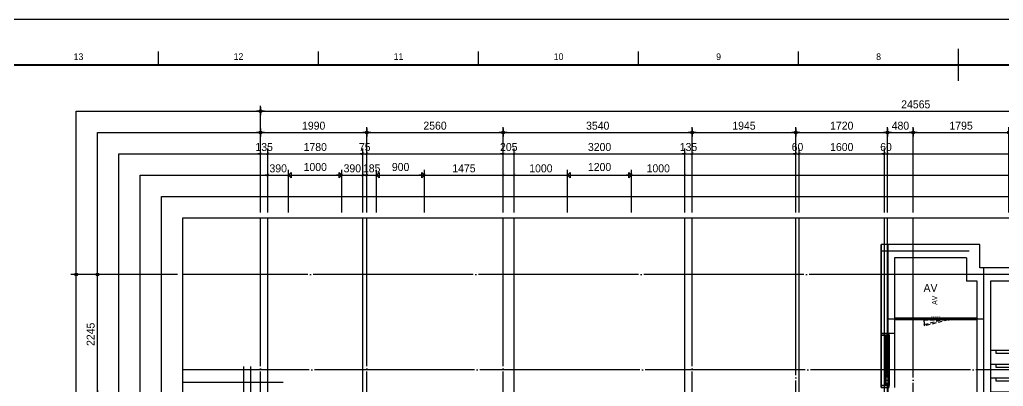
# Model space of a CAD drawing. Header units: millimetres. Extents: x -24416 to 92204, y -190080 to 23760.
# Drawn here: x 3448 to 21888, y -78156 to -71280 of the extents above; entities that cross this region are included whole.
import ezdxf
from ezdxf.enums import TextEntityAlignment as Align
from ezdxf.xclip import XClip

# ---------------------------------------------------------------- set-up
doc = ezdxf.new("R2010")
doc.units = ezdxf.units.MM
doc.header["$LTSCALE"] = 50
doc.header["$XCLIPFRAME"] = 0
for name, pattern in [('AUDIT_D_220706163347-0', [0]), ('CEN', [62, 60, -1, 0, -1]), ('xr-101_102동-2F$0$HID', [2.3, 1.5, -0.8])]:
    doc.linetypes.add(name, pattern=pattern)
doc.layers.get('defpoints').update_dxf_attribs({"color": 139})
for name, color, linetype in [('A-STEEL', 4, 'Continuous'), ('AA-BORD-FORM', 7, 'Continuous'), ('AA-BORD-TEXT', 3, 'Continuous'), ('AA-XXXX-DIMS', 7, 'Continuous'), ('AA-XXXX-TEXT#LEV', 3, 'Continuous'), ('ARDM', 7, 'Continuous'), ('CEN_CON', 1, 'CEN'), ('CONC', 2, 'Continuous'), ('DIM', 7, 'AUDIT_D_220706163347-0'), ('ELE3_CON', 7, 'Continuous'), ('ROM', 7, 'AUDIT_D_220706163347-0'), ('STAIR', 4, 'Continuous'), ('WIN', 4, 'Continuous'), ('xr-101_102동-2F$0$AA-DWXM-DOOR(PS점검구)', 4, 'xr-101_102동-2F$0$HID'), ('논슬립', 251, 'Continuous'), ('실명박스', 7, 'AUDIT_D_220706163347-0')]:
    doc.layers.add(name, color=color, linetype=linetype)
for name, color, linetype, plot in [('AA-XXXX-MC', 153, 'AUDIT_D_220706163347-0', False), ('Def-PrintX', 147, 'Continuous', False), ('MC', 135, 'Continuous', False), ('xr-101_102동-2F$0$DEFPOINT', 231, 'Continuous', False)]:
    doc.layers.add(name, color=color, linetype=linetype, plot=plot)
doc.styles.add('HAUD01', font='Dotum.ttf')
doc.styles.add('HAUD02', font='Dotum.ttf', dxfattribs={"width": 0.8})
doc.styles.get("Standard").update_dxf_attribs({"font": 'txt', "bigfont": 'whgtxt.shx'})
doc.styles.add('xr-101_102동-2F$0$HAUD01', font='Dotum.ttf')
doc.styles.add('맑은고딕', font='malgun.ttf', dxfattribs={"width": 0.9})
doc.dimstyles.new('DIM-50', dxfattribs={"dimscale": 50, "dimtxt": 3, "dimasz": 1, "dimexe": 2, "dimexo": 2, "dimgap": 1, "dimtad": 1, "dimdec": 0, "dimzin": 0, "dimdsep": 46, "dimtxsty": '맑은고딕', "dimblk1": 'DIMDOT', "dimblk2": 'DIMDOT', "dimsah": 1, "dimcen": 0.09, "dimdle": 2, "dimclrd": 7, "dimclre": 7, "dimclrt": 3, "dimadec": 0, "dimazin": 0, "dimtfac": 1, "dimtdec": 0, "dimtix": 1, "dimtmove": 2, "dimatfit": 3, "dimldrblk": 'DIMDOT', "dimfxl": 1, "dimtolj": 1, "dimtzin": 0, "dimarcsym": 0})
doc.dimstyles.new('MCDIM-50', dxfattribs={"dimscale": 50, "dimtxt": 3, "dimasz": 1, "dimexe": 2, "dimexo": 2, "dimgap": 1, "dimtad": 1, "dimdec": 0, "dimzin": 0, "dimdsep": 46, "dimtxsty": '맑은고딕', "dimblk1": 'ARCHTICK', "dimblk2": 'ARCHTICK', "dimsah": 1, "dimcen": 0.09, "dimdle": 2, "dimclrd": 7, "dimclre": 7, "dimclrt": 3, "dimadec": 0, "dimazin": 0, "dimtfac": 1, "dimtdec": 0, "dimtix": 1, "dimtmove": 2, "dimatfit": 3, "dimldrblk": 'ARCHTICK', "dimfxl": 1, "dimtolj": 1, "dimtzin": 0, "dimarcsym": 0})
doc.dimstyles.new('외부100-win', dxfattribs={"dimscale": 50, "dimtxt": 3, "dimasz": 1, "dimexe": 2, "dimexo": 2.5, "dimgap": 1.5, "dimtad": 1, "dimdec": 0, "dimzin": 0, "dimdsep": 46, "dimtxsty": '맑은고딕', "dimblk": 'DO2-2', "dimblk1": 'DO2-2', "dimblk2": 'DIMDOT', "dimcen": 0.09, "dimdle": 2, "dimclrd": 7, "dimclre": 7, "dimclrt": 3, "dimadec": 0, "dimazin": 0, "dimtfac": 1, "dimtdec": 0, "dimtix": 1, "dimtmove": 2, "dimatfit": 3, "dimldrblk": 'DO2-2', "dimfxl": 1, "dimtolj": 1, "dimtzin": 0, "dimarcsym": 0})

# ---------------------------------------------------------------- blocks, each defined once
blk = doc.blocks.new('XR-FORM 청주월명')
at = {"layer": 'AA-BORD-FORM', "color": 2}
for p, q in [((421, 571), (421, 583)), ((121, 577), (121, 582)), ((181, 577), (181, 582)), ((241, 577), (241, 582)), ((301, 577), (301, 582)), ((361, 577), (361, 582))]:
    blk.add_line(p, q, dxfattribs=at)
at = {"layer": 'AA-BORD-FORM', "color": 1}
blk.add_lwpolyline([(0, 0), (841, 0), (841, 594), (0, 594)], close=True, dxfattribs=at)
at = {"layer": 'AA-BORD-FORM', "color": 2, "const_width": 0.682}
blk.add_lwpolyline([(21, 17), (21, 577), (821, 577), (821, 17)], close=True, dxfattribs=at)
at = {"layer": 'AA-BORD-TEXT', "color": 7, "style": 'HAUD01'}
for s, p in [('13', (91, 580.1)), ('12', (151, 580.17)), ('11', (211, 580.17)), ('10', (271, 580.1)), ('9', (331, 580.1)), ('8', (391, 580.1))]:
    blk.add_text(s, height=2.5, dxfattribs=at).set_placement(p, align=Align.MIDDLE_CENTER)
blk = doc.blocks.new('AW 1000')
at = {"layer": 'defpoints'}
for p, q in [((-10, 150), (-10, 0)), ((1010, 150), (1010, 0))]:
    blk.add_line(p, q, dxfattribs=at)
at = {"layer": 'WIN', "color": 8}
for p, q in [((30, 150), (970, 150)), ((30, 0), (970, 0))]:
    blk.add_line(p, q, dxfattribs=at)
at = {"layer": 'WIN'}
for p, q in [((30, 87), (970, 87)), ((30, 63), (970, 63))]:
    blk.add_line(p, q, dxfattribs=at)
for points in [[(30, 0), (0, 0), (0, 150), (30, 150)], [(1000, 0), (970, 0), (970, 150), (1000, 150)]]:
    blk.add_lwpolyline(points, close=True, dxfattribs=at)
at = {"layer": 'Def-PrintX'}
blk.add_text('AW 1000', height=30, dxfattribs=at).set_placement((128, 28), align=Align.MIDDLE)
blk = doc.blocks.new('STA-1')
at = {"layer": 'STAIR'}
for p, q in [((-3120, -1210), (-3120, 0)), ((-2860, -1210), (-2860, 0)), ((-2600, -1210), (-2600, 0)), ((-2340, -1210), (-2340, 0)), ((-2080, -1210), (-2080, 0)), ((-1820, -1210), (-1820, 0)), ((-1560, -1210), (-1560, 0)), ((-1300, -1210), (-1300, 0)), ((-3120, -605), (-600, -605)), ((-600, -1995), (-600, -605)), ((-3120, -1275), (-3120, -1260)), ((-3120, -1275), (-3120, -1260)), ((-2860, -1275), (-2860, -1260)), ((-2600, -1275), (-2600, -1260)), ((-2340, -1275), (-2340, -1260)), ((-2080, -1275), (-2080, -1260)), ((-1820, -1275), (-1820, -1260)), ((-1560, -1275), (-1560, -1260)), ((-1300, -1275), (-1300, -1260)), ((-3120, -1340), (-3120, -1325)), ((-3120, -1340), (-3120, -1325)), ((-3120, -2600), (-3120, -1390)), ((-2860, -1340), (-2860, -1325)), ((-2860, -2600), (-2860, -1390)), ((-2600, -1340), (-2600, -1325)), ((-2600, -2600), (-2600, -1390)), ((-2340, -1340), (-2340, -1325)), ((-2340, -2600), (-2340, -1390)), ((-2080, -1340), (-2080, -1325)), ((-2080, -2600), (-2080, -1390)), ((-1820, -1340), (-1820, -1325)), ((-1820, -2600), (-1820, -1390)), ((-1560, -1340), (-1560, -1325)), ((-1560, -2600), (-1560, -1390)), ((-1300, -1340), (-1300, -1325)), ((-1300, -2600), (-1300, -1390)), ((-3120, -1995), (-2080, -1995)), ((-1820, -1995), (-600, -1995))]:
    blk.add_line(p, q, dxfattribs=at)
for points in [[(-1200, -1390), (-1200, -1210), (-3220, -1210), (-3220, -1390)], [(-1250, -1340), (-1250, -1260), (-3170, -1260), (-3170, -1340)], [(-1300, -1325), (-1300, -1275), (-3120, -1275), (-3120, -1325)], [(-2080, -1995), (-2148, -1910), (-2148, -1942), (-2087, -1995), (-2148, -2048), (-2148, -2080)], [(-1820, -1995), (-1752, -1910), (-1752, -1942), (-1813, -1995), (-1752, -2048), (-1752, -2080)]]:
    blk.add_lwpolyline(points, close=True, dxfattribs=at)
blk.add_lwpolyline([(-2157, -2768), (-1956, -2019), (-2000, -2008), (-1900, -1982), (-1944, -1971), (-1743, -1222)], dxfattribs=at)
for centre in [(-3120, -605), (-3120, -1995)]:
    blk.add_circle(centre, 50, dxfattribs=at)
at = {"layer": '논슬립'}
for points in [[(-3120, -100), (-3170, -100), (-3170, -1110), (-3120, -1110)], [(-2860, -100), (-2910, -100), (-2910, -1110), (-2860, -1110)], [(-2600, -100), (-2650, -100), (-2650, -1110), (-2600, -1110)], [(-2340, -100), (-2390, -100), (-2390, -1110), (-2340, -1110)], [(-2080, -100), (-2130, -100), (-2130, -1110), (-2080, -1110)], [(-1820, -100), (-1870, -100), (-1870, -1110), (-1820, -1110)], [(-1560, -100), (-1610, -100), (-1610, -1110), (-1560, -1110)], [(-1300, -100), (-1350, -100), (-1350, -1110), (-1300, -1110)], [(-3120, -2500), (-3070, -2500), (-3070, -1490), (-3120, -1490)], [(-2860, -2500), (-2810, -2500), (-2810, -1490), (-2860, -1490)], [(-2600, -2500), (-2550, -2500), (-2550, -1490), (-2600, -1490)], [(-2340, -2500), (-2290, -2500), (-2290, -1490), (-2340, -1490)], [(-2080, -2500), (-2030, -2500), (-2030, -1490), (-2080, -1490)], [(-1820, -2500), (-1770, -2500), (-1770, -1490), (-1820, -1490)], [(-1560, -2500), (-1510, -2500), (-1510, -1490), (-1560, -1490)], [(-1300, -2500), (-1250, -2500), (-1250, -1490), (-1300, -1490)]]:
    blk.add_lwpolyline(points, dxfattribs=at)
blk = doc.blocks.new('A$C38A1636F')
at = {"layer": 'xr-101_102동-2F$0$AA-DWXM-DOOR(PS점검구)'}
for p, q in [((225, 0), (-225, 0)), ((-225, -30), (225, -30))]:
    blk.add_line(p, q, dxfattribs=at)
for points in [[(-250, 0), (-225, 0), (-225, -30), (-250, -30)], [(250, 0), (225, 0), (225, -30), (250, -30)], [(-210, -146), (-217, -117), (217, -1), (225, -30)]]:
    blk.add_lwpolyline(points, close=True, dxfattribs=at)
blk.add_arc((385, -21), 610, 180.8182, 189.0705, dxfattribs=at)
at = {"layer": 'xr-101_102동-2F$0$DEFPOINT', "style": 'xr-101_102동-2F$0$HAUD01'}
blk.add_text('500x1000', height=30, rotation=180, dxfattribs=at).set_placement((-3, 19), align=Align.MIDDLE_CENTER)
blk = doc.blocks.new('CO-102-28F', base_point=(243441, -43595))
at = {"layer": 'A-STEEL'}
for p, q in [((276761, -39280), (275211, -39280)), ((276761, -39310), (275211, -39310))]:
    blk.add_line(p, q, dxfattribs=at)
at = {"layer": 'CEN_CON'}
for p, q in [((275086, -37895), (275086, -40830)), ((276611, -38020), (274961, -38020)), ((276886, -43775), (276886, -38335)), ((279611, -38460), (276611, -38460)), ((276886, -39295), (275086, -39295))]:
    blk.add_line(p, q, dxfattribs=at)
at = {"layer": 'CONC', "color": 2}
for p, q in [((274961, -37895), (274961, -39560)), ((275211, -38145), (275211, -39560)), ((274961, -39560), (275211, -39560))]:
    blk.add_line(p, q, dxfattribs=at)
at = {"layer": 'CONC', "linetype": 'ByBlock'}
for p, q in [((276611, -37895), (274961, -37895)), ((276811, -37895), (276611, -37895)), ((276811, -38335), (276811, -37895)), ((276561, -38145), (275211, -38145)), ((276561, -38145), (276561, -38585)), ((279611, -38335), (276811, -38335)), ((276761, -38585), (276561, -38585)), ((279611, -38585), (277011, -38585))]:
    blk.add_line(p, q, dxfattribs=at)
at = {"layer": 'CONC'}
for p, q in [((276761, -42405), (276761, -38585)), ((277011, -38585), (277011, -42405))]:
    blk.add_line(p, q, dxfattribs=at)
at = {"layer": 'defpoints'}
for p in [(276811, -37895), (274961, -40580)]:
    blk.add_line(p, (274961, -37895), dxfattribs=at)
at = {"layer": 'ELE3_CON'}
blk.add_line((275211, -39560), (275211, -40580), dxfattribs=at)
at = {"rotation": 90}
blk.add_blockref('STA-1', (277011, -38585), dxfattribs=at)
at = {"layer": 'AA-XXXX-TEXT#LEV'}
blk.add_blockref('A$C38A1636F', (275986, -39280), dxfattribs=at)
at = {"layer": 'WIN', "xscale": -1.000000000000001, "rotation": 90}
blk.add_blockref('AW 1000', (275111, -39570), dxfattribs=at)
at = {"layer": 'Def-PrintX', "style": 'HAUD02', "width": 0.8}
blk.add_text('AV', height=100, rotation=90, dxfattribs=at).set_placement((275961, -38943), align=Align.MIDDLE_CENTER)
blk = doc.blocks.new('U-121A(기본)', base_point=(-97043, -98978))
at = {"layer": 'CEN_CON'}
for p, q in [((-97043, -99278), (-97043, -88643)), ((-96438, -88943), (-106353, -88943))]:
    blk.add_line(p, q, dxfattribs=at)
at = {"layer": 'MC'}
blk.add_line((-97178, -99278), (-97178, -88643), dxfattribs=at)
blk = doc.blocks.new('A$C415C5DAF')
at = {"layer": 'AA-XXXX-MC'}
for p, q in [((-4387, -99256), (-4387, -93371)), ((-2607, -99256), (-2607, -93371)), ((233, -99256), (233, -93371)), ((3433, -99256), (3433, -93371)), ((5573, -102526), (5573, -93371)), ((7173, -102566), (7173, -93371))]:
    blk.add_line(p, q, dxfattribs=at)
at = {"layer": 'CEN_CON'}
for p, q in [((-4522, -99256), (-4522, -93371)), ((-2532, -99256), (-2532, -93371)), ((28, -99256), (28, -93371)), ((3568, -99256), (3568, -93371)), ((5513, -102526), (5513, -93371)), ((7233, -102566), (7233, -93371)), ((7713, -102566), (7713, -93371)), ((8763, -94436), (-5981, -94436)), ((11888, -96221), (-5981, -96221))]:
    blk.add_line(p, q, dxfattribs=at)
at = {"layer": 'ROM', "color": 3, "style": 'HAUD01'}
blk.add_text('AV', height=150, dxfattribs=at).set_placement((8038, -94688), align=Align.MIDDLE)
blk = doc.blocks.new('DO2-2')
at = {"layer": 'ARDM'}
blk.add_line((0, 0), (-2, 0), dxfattribs=at)
blk.add_lwpolyline([(-1, -1), (-1, 1), (0, 0)], close=True, dxfattribs=at)
blk = doc.blocks.new('*D257')
at = {"layer": 'defpoints', "color": 0, "linetype": 'ByBlock', "transparency": 16777216}
for p in [(12576, -97954), (11576, -98754), (12576, -98754)]:
    blk.add_point(p, dxfattribs=at)
at = {"layer": 'DIM', "color": 7, "linetype": 'ByBlock', "lineweight": -2, "transparency": 16777216}
for p, q in [((11576, -98629), (11576, -97854)), ((12576, -98629), (12576, -97854)), ((11626, -97954), (12526, -97954))]:
    blk.add_line(p, q, dxfattribs=at)
at = {"layer": 'DIM', "color": 7, "linetype": 'ByBlock', "lineweight": -2, "transparency": 16777216, "xscale": 50, "yscale": 50, "zscale": 50, "rotation": 180}
blk.add_blockref('DO2-2', (11576, -97954), dxfattribs=at)
at = {"layer": 'DIM', "color": 7, "linetype": 'ByBlock', "lineweight": -2, "transparency": 16777216, "xscale": 50, "yscale": 50, "zscale": 50}
blk.add_blockref('DO2-2', (12576, -97954), dxfattribs=at)
at = {"layer": 'DIM', "color": 3, "linetype": 'ByBlock', "transparency": 16777216, "insert": (12076, -97804), "char_height": 150, "attachment_point": 5, "style": 'HAUD01'}
blk.add_mtext('\\A1;1000', dxfattribs=at)
blk = doc.blocks.new('DIMDOT')
at = {"layer": 'AA-XXXX-DIMS'}
for p, q in [((-1.5, 0), (1.5, 0)), ((0, -1.5), (0, 1.5))]:
    blk.add_line(p, q, dxfattribs=at)
for radius in [0.5, 0.25]:
    blk.add_circle((0, 0), radius, dxfattribs=at)
blk = doc.blocks.new('_ArchTick')
at = {"color": 0, "linetype": 'ByBlock', "const_width": 0.15}
blk.add_lwpolyline([(-0.5, -0.5), (0.5, 0.5)], dxfattribs=at)
blk = doc.blocks.new('*D258')
at = {"layer": 'defpoints', "color": 0, "linetype": 'ByBlock', "transparency": 16777216}
for p in [(12966, -97954), (12576, -98754), (12966, -98754)]:
    blk.add_point(p, dxfattribs=at)
at = {"layer": 'DIM', "color": 7, "linetype": 'ByBlock', "lineweight": -2, "transparency": 16777216}
for p, q in [((12576, -98654), (12576, -97854)), ((12966, -98654), (12966, -97854)), ((12576, -97954), (12526, -97954)), ((12576, -97954), (12966, -97954)), ((12966, -97954), (13016, -97954))]:
    blk.add_line(p, q, dxfattribs=at)
at = {"layer": 'DIM', "color": 7, "linetype": 'ByBlock', "lineweight": -2, "transparency": 16777216, "xscale": 50, "yscale": 50, "zscale": 50}
blk.add_blockref('_ArchTick', (12576, -97954), dxfattribs=at)
at = {"layer": 'DIM', "color": 7, "linetype": 'ByBlock', "lineweight": -2, "transparency": 16777216, "xscale": 50, "yscale": 50, "zscale": 50, "rotation": 180}
blk.add_blockref('_ArchTick', (12966, -97954), dxfattribs=at)
at = {"layer": 'DIM', "color": 3, "linetype": 'ByBlock', "transparency": 16777216, "insert": (12771, -97829), "char_height": 150, "attachment_point": 5, "style": 'HAUD01'}
blk.add_mtext('\\A1;390', dxfattribs=at)
blk = doc.blocks.new('*D259')
at = {"layer": 'defpoints', "color": 0, "linetype": 'ByBlock', "transparency": 16777216}
for p in [(13226, -97954), (13041, -98754), (13226, -98754)]:
    blk.add_point(p, dxfattribs=at)
at = {"layer": 'DIM', "color": 7, "linetype": 'ByBlock', "lineweight": -2, "transparency": 16777216}
for p, q in [((13041, -98654), (13041, -97854)), ((13226, -98654), (13226, -97854)), ((13041, -97954), (12991, -97954)), ((13041, -97954), (13226, -97954)), ((13226, -97954), (13276, -97954))]:
    blk.add_line(p, q, dxfattribs=at)
at = {"layer": 'DIM', "color": 7, "linetype": 'ByBlock', "lineweight": -2, "transparency": 16777216, "xscale": 50, "yscale": 50, "zscale": 50}
blk.add_blockref('_ArchTick', (13041, -97954), dxfattribs=at)
at = {"layer": 'DIM', "color": 7, "linetype": 'ByBlock', "lineweight": -2, "transparency": 16777216, "xscale": 50, "yscale": 50, "zscale": 50, "rotation": 180}
blk.add_blockref('_ArchTick', (13226, -97954), dxfattribs=at)
at = {"layer": 'DIM', "color": 3, "linetype": 'ByBlock', "transparency": 16777216, "insert": (13133, -97829), "char_height": 150, "attachment_point": 5, "style": 'HAUD01'}
blk.add_mtext('\\A1;185', dxfattribs=at)
blk = doc.blocks.new('*D260')
at = {"layer": 'defpoints', "color": 0, "linetype": 'ByBlock', "transparency": 16777216}
for p in [(14126, -97954), (13226, -98754), (14126, -98754)]:
    blk.add_point(p, dxfattribs=at)
at = {"layer": 'DIM', "color": 7, "linetype": 'ByBlock', "lineweight": -2, "transparency": 16777216}
for p, q in [((13226, -98629), (13226, -97854)), ((14126, -98629), (14126, -97854)), ((13276, -97954), (14076, -97954))]:
    blk.add_line(p, q, dxfattribs=at)
at = {"layer": 'DIM', "color": 7, "linetype": 'ByBlock', "lineweight": -2, "transparency": 16777216, "xscale": 50, "yscale": 50, "zscale": 50, "rotation": 180}
blk.add_blockref('DO2-2', (13226, -97954), dxfattribs=at)
at = {"layer": 'DIM', "color": 7, "linetype": 'ByBlock', "lineweight": -2, "transparency": 16777216, "xscale": 50, "yscale": 50, "zscale": 50}
blk.add_blockref('DO2-2', (14126, -97954), dxfattribs=at)
at = {"layer": 'DIM', "color": 3, "linetype": 'ByBlock', "transparency": 16777216, "insert": (13676, -97804), "char_height": 150, "attachment_point": 5, "style": 'HAUD01'}
blk.add_mtext('\\A1;900', dxfattribs=at)
blk = doc.blocks.new('*D261')
at = {"layer": 'defpoints', "color": 0, "linetype": 'ByBlock', "transparency": 16777216}
for p in [(15601, -97954), (14126, -98754), (15601, -98754)]:
    blk.add_point(p, dxfattribs=at)
at = {"layer": 'DIM', "color": 7, "linetype": 'ByBlock', "lineweight": -2, "transparency": 16777216}
for p, q in [((14126, -98654), (14126, -97854)), ((15601, -98654), (15601, -97854)), ((14026, -97954), (15701, -97954))]:
    blk.add_line(p, q, dxfattribs=at)
at = {"layer": 'DIM', "color": 7, "linetype": 'ByBlock', "lineweight": -2, "transparency": 16777216, "xscale": 50, "yscale": 50, "zscale": 50, "rotation": 180}
blk.add_blockref('_ArchTick', (14126, -97954), dxfattribs=at)
at = {"layer": 'DIM', "color": 7, "linetype": 'ByBlock', "lineweight": -2, "transparency": 16777216, "xscale": 50, "yscale": 50, "zscale": 50}
blk.add_blockref('_ArchTick', (15601, -97954), dxfattribs=at)
at = {"layer": 'DIM', "color": 3, "linetype": 'ByBlock', "transparency": 16777216, "insert": (14863, -97829), "char_height": 150, "attachment_point": 5, "style": 'HAUD01'}
blk.add_mtext('\\A1;1475', dxfattribs=at)
blk = doc.blocks.new('*D262')
at = {"layer": 'defpoints', "color": 0, "linetype": 'ByBlock', "transparency": 16777216}
for p in [(16806, -97954), (15806, -98754), (16806, -98754)]:
    blk.add_point(p, dxfattribs=at)
at = {"layer": 'DIM', "color": 7, "linetype": 'ByBlock', "lineweight": -2, "transparency": 16777216}
for p, q in [((15806, -98654), (15806, -97854)), ((16806, -98654), (16806, -97854)), ((15706, -97954), (16906, -97954))]:
    blk.add_line(p, q, dxfattribs=at)
at = {"layer": 'DIM', "color": 7, "linetype": 'ByBlock', "lineweight": -2, "transparency": 16777216, "xscale": 50, "yscale": 50, "zscale": 50, "rotation": 180}
blk.add_blockref('_ArchTick', (15806, -97954), dxfattribs=at)
at = {"layer": 'DIM', "color": 7, "linetype": 'ByBlock', "lineweight": -2, "transparency": 16777216, "xscale": 50, "yscale": 50, "zscale": 50}
blk.add_blockref('_ArchTick', (16806, -97954), dxfattribs=at)
at = {"layer": 'DIM', "color": 3, "linetype": 'ByBlock', "transparency": 16777216, "insert": (16306, -97829), "char_height": 150, "attachment_point": 5, "style": 'HAUD01'}
blk.add_mtext('\\A1;1000', dxfattribs=at)
blk = doc.blocks.new('*D263')
at = {"layer": 'defpoints', "color": 0, "linetype": 'ByBlock', "transparency": 16777216}
for p in [(18006, -97954), (16806, -98754), (18006, -98754)]:
    blk.add_point(p, dxfattribs=at)
at = {"layer": 'DIM', "color": 7, "linetype": 'ByBlock', "lineweight": -2, "transparency": 16777216}
for p, q in [((16806, -98629), (16806, -97854)), ((18006, -98629), (18006, -97854)), ((16856, -97954), (17956, -97954))]:
    blk.add_line(p, q, dxfattribs=at)
at = {"layer": 'DIM', "color": 7, "linetype": 'ByBlock', "lineweight": -2, "transparency": 16777216, "xscale": 50, "yscale": 50, "zscale": 50, "rotation": 180}
blk.add_blockref('DO2-2', (16806, -97954), dxfattribs=at)
at = {"layer": 'DIM', "color": 7, "linetype": 'ByBlock', "lineweight": -2, "transparency": 16777216, "xscale": 50, "yscale": 50, "zscale": 50}
blk.add_blockref('DO2-2', (18006, -97954), dxfattribs=at)
at = {"layer": 'DIM', "color": 3, "linetype": 'ByBlock', "transparency": 16777216, "insert": (17406, -97804), "char_height": 150, "attachment_point": 5, "style": 'HAUD01'}
blk.add_mtext('\\A1;1200', dxfattribs=at)
blk = doc.blocks.new('*D264')
at = {"layer": 'defpoints', "color": 0, "linetype": 'ByBlock', "transparency": 16777216}
for p in [(19006, -97954), (18006, -98754), (19006, -98754)]:
    blk.add_point(p, dxfattribs=at)
at = {"layer": 'DIM', "color": 7, "linetype": 'ByBlock', "lineweight": -2, "transparency": 16777216}
for p, q in [((18006, -98654), (18006, -97854)), ((19006, -98654), (19006, -97854)), ((17906, -97954), (19106, -97954))]:
    blk.add_line(p, q, dxfattribs=at)
at = {"layer": 'DIM', "color": 7, "linetype": 'ByBlock', "lineweight": -2, "transparency": 16777216, "xscale": 50, "yscale": 50, "zscale": 50, "rotation": 180}
blk.add_blockref('_ArchTick', (18006, -97954), dxfattribs=at)
at = {"layer": 'DIM', "color": 7, "linetype": 'ByBlock', "lineweight": -2, "transparency": 16777216, "xscale": 50, "yscale": 50, "zscale": 50}
blk.add_blockref('_ArchTick', (19006, -97954), dxfattribs=at)
at = {"layer": 'DIM', "color": 3, "linetype": 'ByBlock', "transparency": 16777216, "insert": (18506, -97829), "char_height": 150, "attachment_point": 5, "style": 'HAUD01'}
blk.add_mtext('\\A1;1000', dxfattribs=at)
blk = doc.blocks.new('*D326')
at = {"layer": 'defpoints', "color": 0, "transparency": 16777216}
for p in [(13041, -97154), (11051, -98754), (13041, -98754)]:
    blk.add_point(p, dxfattribs=at)
at = {"layer": 'DIM', "color": 7, "lineweight": -2, "transparency": 16777216}
for p, q in [((11051, -98654), (11051, -97054)), ((11101, -97154), (12991, -97154)), ((13041, -98654), (13041, -97054))]:
    blk.add_line(p, q, dxfattribs=at)
at = {"layer": 'DIM', "color": 7, "lineweight": -2, "transparency": 16777216, "xscale": 50, "yscale": 50, "zscale": 50, "rotation": 180}
blk.add_blockref('DIMDOT', (11051, -97154), dxfattribs=at)
at = {"layer": 'DIM', "color": 7, "lineweight": -2, "transparency": 16777216, "xscale": 50, "yscale": 50, "zscale": 50}
blk.add_blockref('DIMDOT', (13041, -97154), dxfattribs=at)
at = {"layer": 'DIM', "color": 3, "transparency": 16777216, "insert": (12046, -97029), "char_height": 150, "attachment_point": 5, "style": 'HAUD01'}
blk.add_mtext('\\A1;1990', dxfattribs=at)
blk = doc.blocks.new('*D327')
at = {"layer": 'defpoints', "color": 0, "transparency": 16777216}
for p in [(15601, -97154), (13041, -98754), (15601, -98754)]:
    blk.add_point(p, dxfattribs=at)
at = {"layer": 'DIM', "color": 7, "lineweight": -2, "transparency": 16777216}
for p, q in [((13041, -98654), (13041, -97054)), ((13091, -97154), (15551, -97154)), ((15601, -98654), (15601, -97054))]:
    blk.add_line(p, q, dxfattribs=at)
at = {"layer": 'DIM', "color": 7, "lineweight": -2, "transparency": 16777216, "xscale": 50, "yscale": 50, "zscale": 50, "rotation": 180}
blk.add_blockref('DIMDOT', (13041, -97154), dxfattribs=at)
at = {"layer": 'DIM', "color": 7, "lineweight": -2, "transparency": 16777216, "xscale": 50, "yscale": 50, "zscale": 50}
blk.add_blockref('DIMDOT', (15601, -97154), dxfattribs=at)
at = {"layer": 'DIM', "color": 3, "transparency": 16777216, "insert": (14321, -97029), "char_height": 150, "attachment_point": 5, "style": 'HAUD01'}
blk.add_mtext('\\A1;2560', dxfattribs=at)
blk = doc.blocks.new('*D328')
at = {"layer": 'defpoints', "color": 0, "transparency": 16777216}
for p in [(19141, -97154), (15601, -98754), (19141, -98754)]:
    blk.add_point(p, dxfattribs=at)
at = {"layer": 'DIM', "color": 7, "lineweight": -2, "transparency": 16777216}
for p, q in [((15601, -98654), (15601, -97054)), ((15651, -97154), (19091, -97154)), ((19141, -98654), (19141, -97054))]:
    blk.add_line(p, q, dxfattribs=at)
at = {"layer": 'DIM', "color": 7, "lineweight": -2, "transparency": 16777216, "xscale": 50, "yscale": 50, "zscale": 50, "rotation": 180}
blk.add_blockref('DIMDOT', (15601, -97154), dxfattribs=at)
at = {"layer": 'DIM', "color": 7, "lineweight": -2, "transparency": 16777216, "xscale": 50, "yscale": 50, "zscale": 50}
blk.add_blockref('DIMDOT', (19141, -97154), dxfattribs=at)
at = {"layer": 'DIM', "color": 3, "transparency": 16777216, "insert": (17371, -97029), "char_height": 150, "attachment_point": 5, "style": 'HAUD01'}
blk.add_mtext('\\A1;3540', dxfattribs=at)
blk = doc.blocks.new('*D329')
at = {"layer": 'defpoints', "color": 0, "transparency": 16777216}
for p in [(21086, -97154), (19141, -98754), (21086, -98754)]:
    blk.add_point(p, dxfattribs=at)
at = {"layer": 'DIM', "color": 7, "lineweight": -2, "transparency": 16777216}
for p, q in [((19141, -98654), (19141, -97054)), ((19191, -97154), (21036, -97154)), ((21086, -98654), (21086, -97054))]:
    blk.add_line(p, q, dxfattribs=at)
at = {"layer": 'DIM', "color": 7, "lineweight": -2, "transparency": 16777216, "xscale": 50, "yscale": 50, "zscale": 50, "rotation": 180}
blk.add_blockref('DIMDOT', (19141, -97154), dxfattribs=at)
at = {"layer": 'DIM', "color": 7, "lineweight": -2, "transparency": 16777216, "xscale": 50, "yscale": 50, "zscale": 50}
blk.add_blockref('DIMDOT', (21086, -97154), dxfattribs=at)
at = {"layer": 'DIM', "color": 3, "transparency": 16777216, "insert": (20113, -97029), "char_height": 150, "attachment_point": 5, "style": 'HAUD01'}
blk.add_mtext('\\A1;1945', dxfattribs=at)
blk = doc.blocks.new('*D330')
at = {"layer": 'defpoints', "color": 0, "transparency": 16777216}
for p in [(22806, -97154), (21086, -98754), (22806, -98754)]:
    blk.add_point(p, dxfattribs=at)
at = {"layer": 'DIM', "color": 7, "lineweight": -2, "transparency": 16777216}
for p, q in [((21086, -98654), (21086, -97054)), ((21136, -97154), (22756, -97154)), ((22806, -98654), (22806, -97054))]:
    blk.add_line(p, q, dxfattribs=at)
at = {"layer": 'DIM', "color": 7, "lineweight": -2, "transparency": 16777216, "xscale": 50, "yscale": 50, "zscale": 50, "rotation": 180}
blk.add_blockref('DIMDOT', (21086, -97154), dxfattribs=at)
at = {"layer": 'DIM', "color": 7, "lineweight": -2, "transparency": 16777216, "xscale": 50, "yscale": 50, "zscale": 50}
blk.add_blockref('DIMDOT', (22806, -97154), dxfattribs=at)
at = {"layer": 'DIM', "color": 3, "transparency": 16777216, "insert": (21946, -97029), "char_height": 150, "attachment_point": 5, "style": 'HAUD01'}
blk.add_mtext('\\A1;1720', dxfattribs=at)
blk = doc.blocks.new('*D331')
at = {"layer": 'defpoints', "color": 0, "transparency": 16777216}
for p in [(23286, -97154), (22806, -98754), (23286, -98754)]:
    blk.add_point(p, dxfattribs=at)
at = {"layer": 'DIM', "color": 7, "lineweight": -2, "transparency": 16777216}
for p, q in [((22806, -98654), (22806, -97054)), ((22856, -97154), (23236, -97154)), ((23286, -98654), (23286, -97054))]:
    blk.add_line(p, q, dxfattribs=at)
at = {"layer": 'DIM', "color": 7, "lineweight": -2, "transparency": 16777216, "xscale": 50, "yscale": 50, "zscale": 50, "rotation": 180}
blk.add_blockref('DIMDOT', (22806, -97154), dxfattribs=at)
at = {"layer": 'DIM', "color": 7, "lineweight": -2, "transparency": 16777216, "xscale": 50, "yscale": 50, "zscale": 50}
blk.add_blockref('DIMDOT', (23286, -97154), dxfattribs=at)
at = {"layer": 'DIM', "color": 3, "transparency": 16777216, "insert": (23046, -97029), "char_height": 150, "attachment_point": 5, "style": 'HAUD01'}
blk.add_mtext('\\A1;480', dxfattribs=at)
blk = doc.blocks.new('*D332')
at = {"layer": 'defpoints', "color": 0, "transparency": 16777216}
for p in [(25081, -97154), (23286, -98754), (25081, -98754)]:
    blk.add_point(p, dxfattribs=at)
at = {"layer": 'DIM', "color": 7, "lineweight": -2, "transparency": 16777216}
for p, q in [((23286, -98654), (23286, -97054)), ((23336, -97154), (25031, -97154)), ((25081, -98654), (25081, -97054))]:
    blk.add_line(p, q, dxfattribs=at)
at = {"layer": 'DIM', "color": 7, "lineweight": -2, "transparency": 16777216, "xscale": 50, "yscale": 50, "zscale": 50, "rotation": 180}
blk.add_blockref('DIMDOT', (23286, -97154), dxfattribs=at)
at = {"layer": 'DIM', "color": 7, "lineweight": -2, "transparency": 16777216, "xscale": 50, "yscale": 50, "zscale": 50}
blk.add_blockref('DIMDOT', (25081, -97154), dxfattribs=at)
at = {"layer": 'DIM', "color": 3, "transparency": 16777216, "insert": (24183, -97029), "char_height": 150, "attachment_point": 5, "style": 'HAUD01'}
blk.add_mtext('\\A1;1795', dxfattribs=at)
blk = doc.blocks.new('*D338')
at = {"layer": 'defpoints', "color": 0, "transparency": 16777216}
for p in [(35616, -96754), (11051, -98754), (35616, -98754)]:
    blk.add_point(p, dxfattribs=at)
at = {"layer": 'DIM', "color": 7, "lineweight": -2, "transparency": 16777216}
for p, q in [((11051, -98654), (11051, -96654)), ((11101, -96754), (35566, -96754)), ((35616, -98654), (35616, -96654))]:
    blk.add_line(p, q, dxfattribs=at)
at = {"layer": 'DIM', "color": 7, "lineweight": -2, "transparency": 16777216, "xscale": 50, "yscale": 50, "zscale": 50, "rotation": 180}
blk.add_blockref('DIMDOT', (11051, -96754), dxfattribs=at)
at = {"layer": 'DIM', "color": 7, "lineweight": -2, "transparency": 16777216, "xscale": 50, "yscale": 50, "zscale": 50}
blk.add_blockref('DIMDOT', (35616, -96754), dxfattribs=at)
at = {"layer": 'DIM', "color": 3, "transparency": 16777216, "insert": (23333, -96629), "char_height": 150, "attachment_point": 5, "style": 'HAUD01'}
blk.add_mtext('\\A1;24565', dxfattribs=at)
blk = doc.blocks.new('*D339')
at = {"layer": 'defpoints', "color": 0, "linetype": 'ByBlock', "transparency": 16777216}
for p in [(11186, -97554), (11051, -98754), (11186, -98754)]:
    blk.add_point(p, dxfattribs=at)
at = {"layer": 'DIM', "color": 7, "linetype": 'ByBlock', "lineweight": -2, "transparency": 16777216}
for p, q in [((11051, -98654), (11051, -97454)), ((11186, -98654), (11186, -97454)), ((11051, -97554), (11001, -97554)), ((11051, -97554), (11186, -97554)), ((11186, -97554), (11236, -97554))]:
    blk.add_line(p, q, dxfattribs=at)
at = {"layer": 'DIM', "color": 7, "linetype": 'ByBlock', "lineweight": -2, "transparency": 16777216, "xscale": 50, "yscale": 50, "zscale": 50}
blk.add_blockref('_ArchTick', (11051, -97554), dxfattribs=at)
at = {"layer": 'DIM', "color": 7, "linetype": 'ByBlock', "lineweight": -2, "transparency": 16777216, "xscale": 50, "yscale": 50, "zscale": 50, "rotation": 180}
blk.add_blockref('_ArchTick', (11186, -97554), dxfattribs=at)
at = {"layer": 'DIM', "color": 3, "linetype": 'ByBlock', "transparency": 16777216, "insert": (11118, -97429), "char_height": 150, "attachment_point": 5, "style": 'HAUD01'}
blk.add_mtext('\\A1;135', dxfattribs=at)
blk = doc.blocks.new('*D340')
at = {"layer": 'defpoints', "color": 0, "linetype": 'ByBlock', "transparency": 16777216}
for p in [(12966, -97554), (11186, -98754), (12966, -98754)]:
    blk.add_point(p, dxfattribs=at)
at = {"layer": 'DIM', "color": 7, "linetype": 'ByBlock', "lineweight": -2, "transparency": 16777216}
for p, q in [((11186, -98654), (11186, -97454)), ((12966, -98654), (12966, -97454)), ((11086, -97554), (13066, -97554))]:
    blk.add_line(p, q, dxfattribs=at)
at = {"layer": 'DIM', "color": 7, "linetype": 'ByBlock', "lineweight": -2, "transparency": 16777216, "xscale": 50, "yscale": 50, "zscale": 50, "rotation": 180}
blk.add_blockref('_ArchTick', (11186, -97554), dxfattribs=at)
at = {"layer": 'DIM', "color": 7, "linetype": 'ByBlock', "lineweight": -2, "transparency": 16777216, "xscale": 50, "yscale": 50, "zscale": 50}
blk.add_blockref('_ArchTick', (12966, -97554), dxfattribs=at)
at = {"layer": 'DIM', "color": 3, "linetype": 'ByBlock', "transparency": 16777216, "insert": (12076, -97429), "char_height": 150, "attachment_point": 5, "style": 'HAUD01'}
blk.add_mtext('\\A1;1780', dxfattribs=at)
blk = doc.blocks.new('*D341')
at = {"layer": 'defpoints', "color": 0, "linetype": 'ByBlock', "transparency": 16777216}
for p in [(13041, -97554), (12966, -98754), (13041, -98754)]:
    blk.add_point(p, dxfattribs=at)
at = {"layer": 'DIM', "color": 7, "linetype": 'ByBlock', "lineweight": -2, "transparency": 16777216}
for p, q in [((12966, -98654), (12966, -97454)), ((13041, -98654), (13041, -97454)), ((12966, -97554), (12916, -97554)), ((12966, -97554), (13041, -97554)), ((13041, -97554), (13091, -97554))]:
    blk.add_line(p, q, dxfattribs=at)
at = {"layer": 'DIM', "color": 7, "linetype": 'ByBlock', "lineweight": -2, "transparency": 16777216, "xscale": 50, "yscale": 50, "zscale": 50}
blk.add_blockref('_ArchTick', (12966, -97554), dxfattribs=at)
at = {"layer": 'DIM', "color": 7, "linetype": 'ByBlock', "lineweight": -2, "transparency": 16777216, "xscale": 50, "yscale": 50, "zscale": 50, "rotation": 180}
blk.add_blockref('_ArchTick', (13041, -97554), dxfattribs=at)
at = {"layer": 'DIM', "color": 3, "linetype": 'ByBlock', "transparency": 16777216, "insert": (13003, -97429), "char_height": 150, "attachment_point": 5, "style": 'HAUD01'}
blk.add_mtext('\\A1;75', dxfattribs=at)
blk = doc.blocks.new('*D342')
at = {"layer": 'defpoints', "color": 0, "linetype": 'ByBlock', "transparency": 16777216}
for p in [(15806, -97554), (15601, -98754), (15806, -98754)]:
    blk.add_point(p, dxfattribs=at)
at = {"layer": 'DIM', "color": 7, "linetype": 'ByBlock', "lineweight": -2, "transparency": 16777216}
for p, q in [((15601, -98654), (15601, -97454)), ((15806, -98654), (15806, -97454)), ((15601, -97554), (15551, -97554)), ((15601, -97554), (15806, -97554)), ((15806, -97554), (15856, -97554))]:
    blk.add_line(p, q, dxfattribs=at)
at = {"layer": 'DIM', "color": 7, "linetype": 'ByBlock', "lineweight": -2, "transparency": 16777216, "xscale": 50, "yscale": 50, "zscale": 50}
blk.add_blockref('_ArchTick', (15601, -97554), dxfattribs=at)
at = {"layer": 'DIM', "color": 7, "linetype": 'ByBlock', "lineweight": -2, "transparency": 16777216, "xscale": 50, "yscale": 50, "zscale": 50, "rotation": 180}
blk.add_blockref('_ArchTick', (15806, -97554), dxfattribs=at)
at = {"layer": 'DIM', "color": 3, "linetype": 'ByBlock', "transparency": 16777216, "insert": (15703, -97429), "char_height": 150, "attachment_point": 5, "style": 'HAUD01'}
blk.add_mtext('\\A1;205', dxfattribs=at)
blk = doc.blocks.new('*D343')
at = {"layer": 'defpoints', "color": 0, "linetype": 'ByBlock', "transparency": 16777216}
for p in [(19006, -97554), (15806, -98754), (19006, -98754)]:
    blk.add_point(p, dxfattribs=at)
at = {"layer": 'DIM', "color": 7, "linetype": 'ByBlock', "lineweight": -2, "transparency": 16777216}
for p, q in [((15806, -98654), (15806, -97454)), ((19006, -98654), (19006, -97454)), ((15706, -97554), (19106, -97554))]:
    blk.add_line(p, q, dxfattribs=at)
at = {"layer": 'DIM', "color": 7, "linetype": 'ByBlock', "lineweight": -2, "transparency": 16777216, "xscale": 50, "yscale": 50, "zscale": 50, "rotation": 180}
blk.add_blockref('_ArchTick', (15806, -97554), dxfattribs=at)
at = {"layer": 'DIM', "color": 7, "linetype": 'ByBlock', "lineweight": -2, "transparency": 16777216, "xscale": 50, "yscale": 50, "zscale": 50}
blk.add_blockref('_ArchTick', (19006, -97554), dxfattribs=at)
at = {"layer": 'DIM', "color": 3, "linetype": 'ByBlock', "transparency": 16777216, "insert": (17406, -97429), "char_height": 150, "attachment_point": 5, "style": 'HAUD01'}
blk.add_mtext('\\A1;3200', dxfattribs=at)
blk = doc.blocks.new('*D344')
at = {"layer": 'defpoints', "color": 0, "linetype": 'ByBlock', "transparency": 16777216}
for p in [(19141, -97554), (19006, -98754), (19141, -98754)]:
    blk.add_point(p, dxfattribs=at)
at = {"layer": 'DIM', "color": 7, "linetype": 'ByBlock', "lineweight": -2, "transparency": 16777216}
for p, q in [((19006, -98654), (19006, -97454)), ((19141, -98654), (19141, -97454)), ((19006, -97554), (18956, -97554)), ((19006, -97554), (19141, -97554)), ((19141, -97554), (19191, -97554))]:
    blk.add_line(p, q, dxfattribs=at)
at = {"layer": 'DIM', "color": 7, "linetype": 'ByBlock', "lineweight": -2, "transparency": 16777216, "xscale": 50, "yscale": 50, "zscale": 50}
blk.add_blockref('_ArchTick', (19006, -97554), dxfattribs=at)
at = {"layer": 'DIM', "color": 7, "linetype": 'ByBlock', "lineweight": -2, "transparency": 16777216, "xscale": 50, "yscale": 50, "zscale": 50, "rotation": 180}
blk.add_blockref('_ArchTick', (19141, -97554), dxfattribs=at)
at = {"layer": 'DIM', "color": 3, "linetype": 'ByBlock', "transparency": 16777216, "insert": (19073, -97429), "char_height": 150, "attachment_point": 5, "style": 'HAUD01'}
blk.add_mtext('\\A1;135', dxfattribs=at)
blk = doc.blocks.new('*D345')
at = {"layer": 'defpoints', "color": 0, "linetype": 'ByBlock', "transparency": 16777216}
for p in [(21146, -97554), (21086, -98754), (21146, -98754)]:
    blk.add_point(p, dxfattribs=at)
at = {"layer": 'DIM', "color": 7, "linetype": 'ByBlock', "lineweight": -2, "transparency": 16777216}
for p, q in [((21086, -98654), (21086, -97454)), ((21146, -98654), (21146, -97454)), ((21086, -97554), (21036, -97554)), ((21086, -97554), (21146, -97554)), ((21146, -97554), (21196, -97554))]:
    blk.add_line(p, q, dxfattribs=at)
at = {"layer": 'DIM', "color": 7, "linetype": 'ByBlock', "lineweight": -2, "transparency": 16777216, "xscale": 50, "yscale": 50, "zscale": 50}
blk.add_blockref('_ArchTick', (21086, -97554), dxfattribs=at)
at = {"layer": 'DIM', "color": 7, "linetype": 'ByBlock', "lineweight": -2, "transparency": 16777216, "xscale": 50, "yscale": 50, "zscale": 50, "rotation": 180}
blk.add_blockref('_ArchTick', (21146, -97554), dxfattribs=at)
at = {"layer": 'DIM', "color": 3, "linetype": 'ByBlock', "transparency": 16777216, "insert": (21116, -97429), "char_height": 150, "attachment_point": 5, "style": 'HAUD01'}
blk.add_mtext('\\A1;60', dxfattribs=at)
blk = doc.blocks.new('*D346')
at = {"layer": 'defpoints', "color": 0, "linetype": 'ByBlock', "transparency": 16777216}
for p in [(22746, -97554), (21146, -98754), (22746, -98754)]:
    blk.add_point(p, dxfattribs=at)
at = {"layer": 'DIM', "color": 7, "linetype": 'ByBlock', "lineweight": -2, "transparency": 16777216}
for p, q in [((21146, -98654), (21146, -97454)), ((22746, -98654), (22746, -97454)), ((21046, -97554), (22846, -97554))]:
    blk.add_line(p, q, dxfattribs=at)
at = {"layer": 'DIM', "color": 7, "linetype": 'ByBlock', "lineweight": -2, "transparency": 16777216, "xscale": 50, "yscale": 50, "zscale": 50, "rotation": 180}
blk.add_blockref('_ArchTick', (21146, -97554), dxfattribs=at)
at = {"layer": 'DIM', "color": 7, "linetype": 'ByBlock', "lineweight": -2, "transparency": 16777216, "xscale": 50, "yscale": 50, "zscale": 50}
blk.add_blockref('_ArchTick', (22746, -97554), dxfattribs=at)
at = {"layer": 'DIM', "color": 3, "linetype": 'ByBlock', "transparency": 16777216, "insert": (21946, -97429), "char_height": 150, "attachment_point": 5, "style": 'HAUD01'}
blk.add_mtext('\\A1;1600', dxfattribs=at)
blk = doc.blocks.new('*D347')
at = {"layer": 'defpoints', "color": 0, "linetype": 'ByBlock', "transparency": 16777216}
for p in [(22806, -97554), (22746, -98754), (22806, -98754)]:
    blk.add_point(p, dxfattribs=at)
at = {"layer": 'DIM', "color": 7, "linetype": 'ByBlock', "lineweight": -2, "transparency": 16777216}
for p, q in [((22746, -98654), (22746, -97454)), ((22806, -98654), (22806, -97454)), ((22746, -97554), (22696, -97554)), ((22746, -97554), (22806, -97554)), ((22806, -97554), (22856, -97554))]:
    blk.add_line(p, q, dxfattribs=at)
at = {"layer": 'DIM', "color": 7, "linetype": 'ByBlock', "lineweight": -2, "transparency": 16777216, "xscale": 50, "yscale": 50, "zscale": 50}
blk.add_blockref('_ArchTick', (22746, -97554), dxfattribs=at)
at = {"layer": 'DIM', "color": 7, "linetype": 'ByBlock', "lineweight": -2, "transparency": 16777216, "xscale": 50, "yscale": 50, "zscale": 50, "rotation": 180}
blk.add_blockref('_ArchTick', (22806, -97554), dxfattribs=at)
at = {"layer": 'DIM', "color": 3, "linetype": 'ByBlock', "transparency": 16777216, "insert": (22776, -97429), "char_height": 150, "attachment_point": 5, "style": 'HAUD01'}
blk.add_mtext('\\A1;60', dxfattribs=at)
blk = doc.blocks.new('*D357')
at = {"layer": 'defpoints', "color": 0, "transparency": 16777216}
for p in [(7991, -99819), (9591, -99819), (9591, -102064)]:
    blk.add_point(p, dxfattribs=at)
at = {"layer": 'DIM', "color": 7, "lineweight": -2, "transparency": 16777216}
for p, q in [((9491, -99819), (7891, -99819)), ((7991, -102014), (7991, -99869)), ((9491, -102064), (7891, -102064))]:
    blk.add_line(p, q, dxfattribs=at)
at = {"layer": 'DIM', "color": 7, "lineweight": -2, "transparency": 16777216, "xscale": 50, "yscale": 50, "zscale": 50}
for p, rotation in [((7991, -99819), 90), ((7991, -102064), 270)]:
    blk.add_blockref('DIMDOT', p, dxfattribs=dict(at, rotation=rotation))
at = {"layer": 'DIM', "color": 3, "transparency": 16777216, "insert": (7866, -100941), "char_height": 150, "attachment_point": 5, "rotation": 90, "style": 'HAUD01'}
blk.add_mtext('\\A1;2245', dxfattribs=at)
blk = doc.blocks.new('*D358')
at = {"layer": 'defpoints', "color": 0, "transparency": 16777216}
for p in [(7591, -99819), (9591, -99819), (9591, -114974)]:
    blk.add_point(p, dxfattribs=at)
at = {"layer": 'DIM', "color": 7, "lineweight": -2, "transparency": 16777216}
for p, q in [((9491, -99819), (7491, -99819)), ((7591, -114924), (7591, -99869)), ((9491, -114974), (7491, -114974))]:
    blk.add_line(p, q, dxfattribs=at)
at = {"layer": 'DIM', "color": 7, "lineweight": -2, "transparency": 16777216, "xscale": 50, "yscale": 50, "zscale": 50}
for p, rotation in [((7591, -99819), 90), ((7591, -114974), 270)]:
    blk.add_blockref('DIMDOT', p, dxfattribs=dict(at, rotation=rotation))
at = {"layer": 'DIM', "color": 3, "transparency": 16777216, "insert": (7466, -107396), "char_height": 150, "attachment_point": 5, "rotation": 90, "style": 'HAUD01'}
blk.add_mtext('\\A1;15155', dxfattribs=at)
blk = doc.blocks.new('*D365')
at = {"layer": 'defpoints', "color": 0, "linetype": 'ByBlock', "transparency": 16777216}
for p in [(11576, -97954), (11186, -98754), (11576, -98754)]:
    blk.add_point(p, dxfattribs=at)
at = {"layer": 'DIM', "color": 7, "linetype": 'ByBlock', "lineweight": -2, "transparency": 16777216}
for p, q in [((11186, -98654), (11186, -97854)), ((11576, -98654), (11576, -97854)), ((11186, -97954), (11136, -97954)), ((11186, -97954), (11576, -97954)), ((11576, -97954), (11626, -97954))]:
    blk.add_line(p, q, dxfattribs=at)
at = {"layer": 'DIM', "color": 7, "linetype": 'ByBlock', "lineweight": -2, "transparency": 16777216, "xscale": 50, "yscale": 50, "zscale": 50}
blk.add_blockref('_ArchTick', (11186, -97954), dxfattribs=at)
at = {"layer": 'DIM', "color": 7, "linetype": 'ByBlock', "lineweight": -2, "transparency": 16777216, "xscale": 50, "yscale": 50, "zscale": 50, "rotation": 180}
blk.add_blockref('_ArchTick', (11576, -97954), dxfattribs=at)
at = {"layer": 'DIM', "color": 3, "linetype": 'ByBlock', "transparency": 16777216, "insert": (11381, -97829), "char_height": 150, "attachment_point": 5, "style": 'HAUD01'}
blk.add_mtext('\\A1;390', dxfattribs=at)
blk = doc.blocks.new('DIM-1108')
at = {"layer": 'DIM'}
for base, p1, p2, picture, middle in [((35615.7, -96753.8), (11050.7, -98753.8), (35615.7, -98753.8), '*D338', (23333.2, -96628.7)), ((13040.7, -97153.8), (11050.7, -98753.8), (13040.7, -98753.8), '*D326', (12045.7, -97028.7)), ((15600.7, -97153.8), (13040.7, -98753.8), (15600.7, -98753.8), '*D327', (14320.7, -97028.7)), ((19140.7, -97153.8), (15600.7, -98753.8), (19140.7, -98753.8), '*D328', (17370.7, -97028.7)), ((21085.7, -97153.8), (19140.7, -98753.8), (21085.7, -98753.8), '*D329', (20113.2, -97028.7)), ((22805.7, -97153.8), (21085.7, -98753.8), (22805.7, -98753.8), '*D330', (21945.7, -97028.7)), ((23285.7, -97153.8), (22805.7, -98753.8), (23285.7, -98753.8), '*D331', (23045.7, -97028.7)), ((25080.7, -97153.8), (23285.7, -98753.8), (25080.7, -98753.8), '*D332', (24183.2, -97028.7))]:
    dim = blk.add_linear_dim(base=base, p1=p1, p2=p2, dimstyle='DIM-50', override={"dimscale": 50, "dimtxsty": 'HAUD01'}, dxfattribs=at)
    dim.commit()
    dim.dimension.update_dxf_attribs({"geometry": picture, "text_midpoint": middle})
at = {"layer": 'DIM', "linetype": 'ByBlock'}
for base, p1, p2, dimstyle, picture, middle in [((11185.7, -97553.8), (11050.7, -98753.8), (11185.7, -98753.8), 'MCDIM-50', '*D339', (11118.2, -97428.7)), ((12965.7, -97553.8), (11185.7, -98753.8), (12965.7, -98753.8), 'MCDIM-50', '*D340', (12075.7, -97428.7)), ((13040.7, -97553.8), (12965.7, -98753.8), (13040.7, -98753.8), 'MCDIM-50', '*D341', (13003.2, -97428.7)), ((15805.7, -97553.8), (15600.7, -98753.8), (15805.7, -98753.8), 'MCDIM-50', '*D342', (15703.2, -97428.7)), ((19005.7, -97553.8), (15805.7, -98753.8), (19005.7, -98753.8), 'MCDIM-50', '*D343', (17405.7, -97428.7)), ((19140.7, -97553.8), (19005.7, -98753.8), (19140.7, -98753.8), 'MCDIM-50', '*D344', (19073.2, -97428.7)), ((21145.7, -97553.8), (21085.7, -98753.8), (21145.7, -98753.8), 'MCDIM-50', '*D345', (21115.7, -97428.7)), ((22745.7, -97553.8), (21145.7, -98753.8), (22745.7, -98753.8), 'MCDIM-50', '*D346', (21945.7, -97428.7)), ((22805.7, -97553.8), (22745.7, -98753.8), (22805.7, -98753.8), 'MCDIM-50', '*D347', (22775.7, -97428.7)), ((11575.7, -97953.8), (11185.7, -98753.8), (11575.7, -98753.8), 'MCDIM-50', '*D365', (11380.7, -97828.7)), ((12575.7, -97953.8), (11575.7, -98753.8), (12575.7, -98753.8), '외부100-win', '*D257', (12075.7, -97803.7)), ((12965.7, -97953.8), (12575.7, -98753.8), (12965.7, -98753.8), 'MCDIM-50', '*D258', (12770.7, -97828.7)), ((13225.7, -97953.8), (13040.7, -98753.8), (13225.7, -98753.8), 'MCDIM-50', '*D259', (13133.2, -97828.7)), ((14125.7, -97953.8), (13225.7, -98753.8), (14125.7, -98753.8), '외부100-win', '*D260', (13675.7, -97803.7)), ((15600.7, -97953.8), (14125.7, -98753.8), (15600.7, -98753.8), 'MCDIM-50', '*D261', (14863.2, -97828.7)), ((16805.7, -97953.8), (15805.7, -98753.8), (16805.7, -98753.8), 'MCDIM-50', '*D262', (16305.7, -97828.7)), ((18005.7, -97953.8), (16805.7, -98753.8), (18005.7, -98753.8), '외부100-win', '*D263', (17405.7, -97803.7)), ((19005.7, -97953.8), (18005.7, -98753.8), (19005.7, -98753.8), 'MCDIM-50', '*D264', (18505.7, -97828.7))]:
    dim = blk.add_linear_dim(base=base, p1=p1, p2=p2, dimstyle=dimstyle, override={"dimtxsty": 'HAUD01'}, dxfattribs=at)
    dim.commit()
    dim.dimension.update_dxf_attribs({"geometry": picture, "text_midpoint": middle})
at = {"layer": 'DIM'}
for base, p1, picture, middle in [((7590.9, -99818.8), (9590.9, -114973.8), '*D358', (7465.8, -107396.3)), ((7990.9, -99818.8), (9590.9, -102063.8), '*D357', (7865.8, -100941.3))]:
    dim = blk.add_linear_dim(base=base, p1=p1, p2=(9590.9, -99818.8), angle=90, dimstyle='DIM-50', override={"dimscale": 50, "dimtxsty": 'HAUD01'}, dxfattribs=at)
    dim.commit()
    dim.dimension.update_dxf_attribs({"geometry": picture, "text_midpoint": middle})

msp = doc.modelspace()

# ---------------------------------------------------------------- linework, layer by layer
at = {"layer": 'defpoints'}
for points in [[(4504, -72994), (34829, -72994), (34829, -93514), (4504, -93514)], [(4904, -73394), (34429, -73394), (34429, -93114), (4904, -93114)], [(5304, -73794), (34029, -73794), (34029, -92714), (5304, -92714)], [(5704, -74194), (33629, -74194), (33629, -92314), (5704, -92314)], [(6104, -74594), (33229, -74594), (33229, -91914), (6104, -91914)], [(6504, -74994), (32829, -74994), (32829, -91514), (6504, -91514)]]:
    msp.add_lwpolyline(points, close=True, dxfattribs=at)

# ---------------------------------------------------------------- block references
msp.add_blockref('DIM-1108', (-3087, 23760))
at = {"xscale": 50, "yscale": 50, "zscale": 50}
msp.add_blockref('XR-FORM 청주월명', (0, -100980), dxfattribs=at)
ref = msp.add_blockref('CO-102-28F', (-11921, -81194))
XClip(ref).set_block_clipping_path([(261866.6864388324, -53915.4314148593), (288191.4609298515, -37395.4314165701)])
ref = msp.add_blockref('U-121A(기본)', (7784, -88119))
XClip(ref).set_block_clipping_path([(-98322.3683535215, -102373.3508954951), (-71997.5938625024, -85853.350897206)])
at = {"layer": '실명박스'}
msp.add_blockref('A$C415C5DAF', (12485, 18377), dxfattribs=at)

doc.saveas('drawing.dxf')
